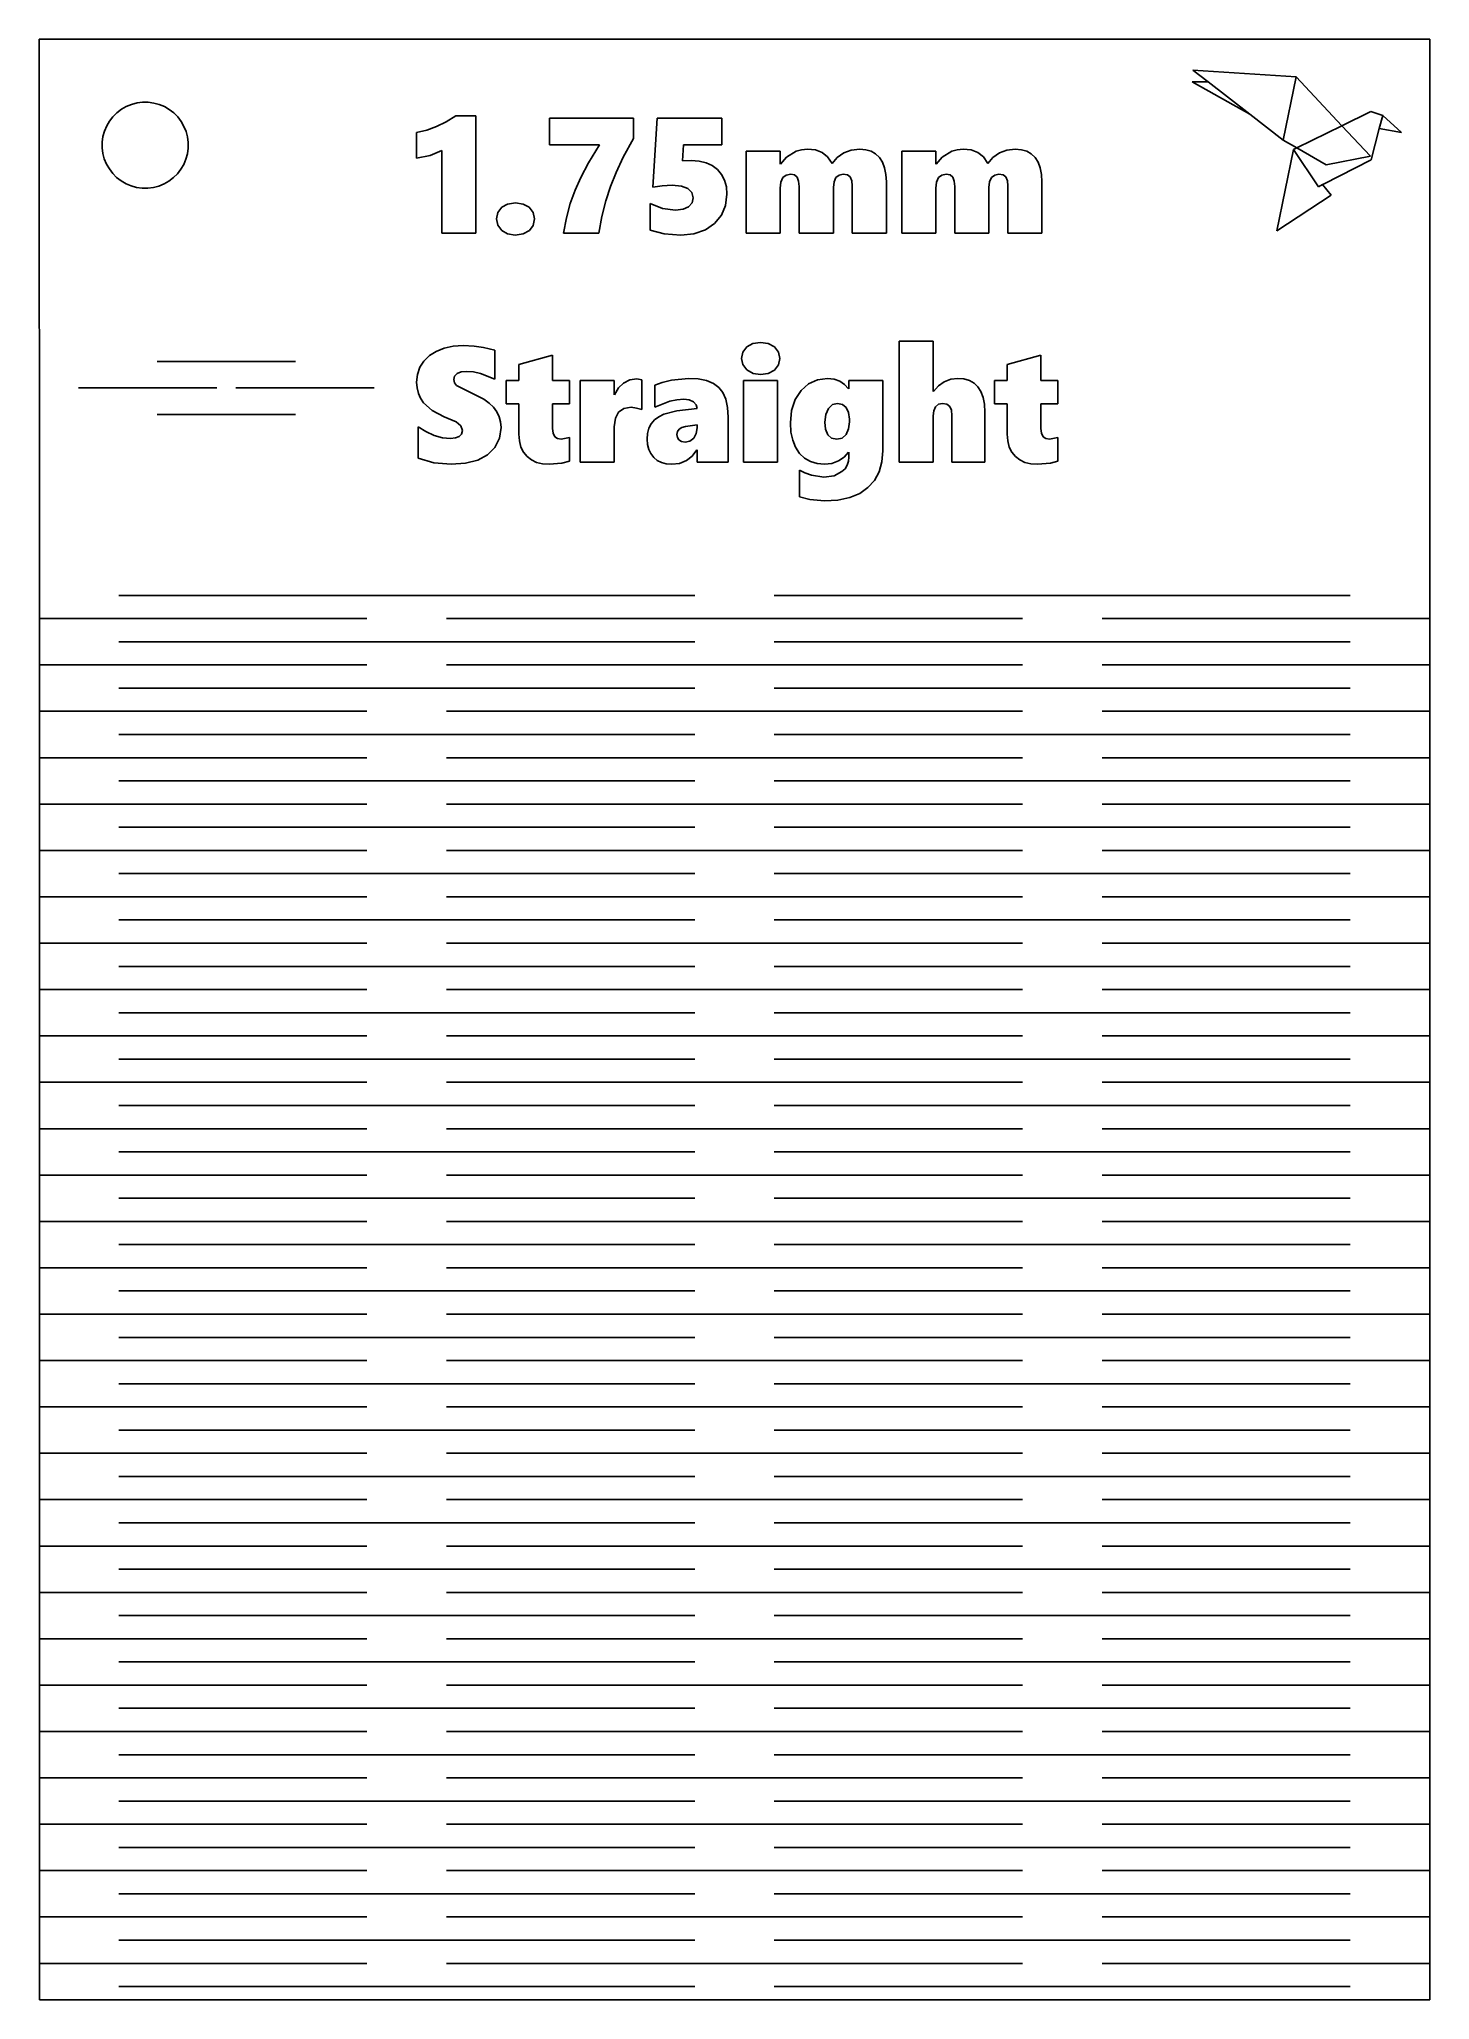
# Model space of a CAD drawing. Extents: x -52 to 52, y -74 to 74.
import ezdxf

# ---------------------------------------------------------------- set-up
doc = ezdxf.new("R2010")
doc.units = 0
doc.header["$MEASUREMENT"] = 0
doc.layers.get('0').update_dxf_attribs({"linetype": 'CONTINUOUS'})

msp = doc.modelspace()

# ---------------------------------------------------------------- linework, layer by layer
for p, q in [((-52.47, 73.99), (52.47, 73.99)), ((-52.47, 73.99), (-52.45, 30.26)), ((52.47, 73.99), (52.47, 30.26)), ((42.39, 71.14), (34.6, 71.65)), ((34.6, 71.65), (35.74, 70.77)), ((42.39, 71.14), (41.41, 66.38)), ((45.84, 67.46), (42.39, 71.14)), ((34.54, 70.77), (38.88, 68.34)), ((35.74, 70.77), (34.54, 70.77)), ((35.74, 70.77), (38.88, 68.34)), ((-46.91, 68.14), (-47.17, 67.81)), ((-46.61, 68.44), (-46.91, 68.14)), ((-46.27, 68.7), (-46.61, 68.44)), ((-45.9, 68.91), (-46.27, 68.7)), ((-45.5, 69.07), (-45.9, 68.91)), ((-45.09, 69.18), (-45.5, 69.07)), ((-44.67, 69.23), (-45.09, 69.18)), ((-44.25, 69.23), (-44.67, 69.23)), ((-43.83, 69.17), (-44.25, 69.23)), ((-43.42, 69.06), (-43.83, 69.17)), ((-43.02, 68.9), (-43.42, 69.06)), ((-42.66, 68.68), (-43.02, 68.9)), ((-42.32, 68.42), (-42.66, 68.68)), ((-42.02, 68.12), (-42.32, 68.42)), ((-41.76, 67.78), (-42.02, 68.12)), ((-21.77, 67.75), (-21.04, 68.21)), ((-21.04, 68.21), (-19.53, 68.21)), ((-19.53, 68.21), (-19.53, 59.36)), ((38.88, 68.34), (41.41, 66.38)), ((48.02, 68.54), (45.84, 67.46)), ((48.94, 68.24), (48.02, 68.54)), ((48.94, 68.24), (48.65, 67.25)), ((50.35, 66.94), (48.94, 68.24)), ((-47.66, 66.64), (-47.72, 66.22)), ((-47.55, 67.05), (-47.66, 66.64)), ((-47.38, 67.44), (-47.55, 67.05)), ((-47.17, 67.81), (-47.38, 67.44)), ((-41.55, 67.41), (-41.76, 67.78)), ((-41.39, 67.02), (-41.55, 67.41)), ((-41.28, 66.61), (-41.39, 67.02)), ((-41.23, 66.19), (-41.28, 66.61)), ((-24, 66.96), (-23.21, 67.13)), ((-24, 65.02), (-24, 66.96)), ((-23.21, 67.13), (-22.48, 67.39)), ((-22.48, 67.39), (-21.77, 67.75)), ((-13.96, 66.01), (-13.96, 68.02)), ((-13.96, 68.02), (-7.63, 68.02)), ((-7.63, 68.02), (-7.63, 66.5)), ((-6.16, 62.82), (-5.84, 68.02)), ((-5.84, 68.02), (-0.95, 68.02)), ((-0.95, 68.02), (-0.95, 66.01)), ((45.84, 67.46), (42.44, 65.79)), ((48, 65.16), (45.84, 67.46)), ((48.04, 64.88), (48.65, 67.25)), ((48.65, 67.25), (50.35, 66.94)), ((-47.72, 66.22), (-47.72, 65.79)), ((-47.72, 65.79), (-47.66, 65.37)), ((-47.66, 65.37), (-47.56, 64.96)), ((-41.4, 64.93), (-41.29, 65.34)), ((-41.29, 65.34), (-41.23, 65.76)), ((-41.23, 65.76), (-41.23, 66.19)), ((-22.97, 65.21), (-24, 65.02)), ((-22.1, 65.59), (-22.97, 65.21)), ((-22.1, 59.36), (-22.1, 65.59)), ((-10.19, 66.01), (-13.96, 66.01)), ((-11.02, 64.65), (-10.19, 66.01)), ((-7.63, 66.5), (-8.39, 65.08)), ((-3.84, 66.01), (-3.93, 64.8)), ((-0.95, 66.01), (-3.84, 66.01)), ((0.88, 59.36), (0.88, 65.54)), ((0.88, 65.54), (3.45, 65.54)), ((3.45, 65.54), (3.45, 64.56)), ((3.93, 65.09), (4.65, 65.53)), ((4.65, 65.53), (5.06, 65.65)), ((5.06, 65.65), (5.51, 65.69)), ((5.51, 65.69), (6.12, 65.63)), ((6.12, 65.63), (6.62, 65.43)), ((6.62, 65.43), (7.03, 65.1)), ((7.75, 65.07), (8.24, 65.41)), ((8.24, 65.41), (8.81, 65.62)), ((8.81, 65.62), (9.45, 65.69)), ((9.45, 65.69), (9.9, 65.65)), ((9.9, 65.65), (10.31, 65.54)), ((10.31, 65.54), (10.65, 65.34)), ((10.65, 65.34), (10.94, 65.06)), ((12.62, 59.36), (12.62, 65.54)), ((12.62, 65.54), (15.19, 65.54)), ((15.19, 65.54), (15.19, 64.56)), ((15.68, 65.09), (16.39, 65.53)), ((16.39, 65.53), (16.81, 65.65)), ((16.81, 65.65), (17.26, 65.69)), ((17.26, 65.69), (17.86, 65.63)), ((17.86, 65.63), (18.37, 65.43)), ((18.37, 65.43), (18.78, 65.1)), ((19.5, 65.07), (19.99, 65.41)), ((19.99, 65.41), (20.56, 65.62)), ((20.56, 65.62), (21.19, 65.69)), ((21.19, 65.69), (21.65, 65.65)), ((21.65, 65.65), (22.05, 65.54)), ((22.05, 65.54), (22.4, 65.34)), ((22.4, 65.34), (22.68, 65.06)), ((42.2, 65.67), (40.93, 59.52)), ((41.41, 66.38), (42.44, 65.79)), ((42.44, 65.79), (42.2, 65.67)), ((42.2, 65.67), (44.07, 62.84)), ((42.44, 65.79), (44.65, 64.52)), ((44.65, 64.52), (48, 65.16)), ((-47.56, 64.96), (-47.39, 64.56)), ((-47.39, 64.56), (-47.18, 64.2)), ((-47.18, 64.2), (-46.93, 63.86)), ((-46.93, 63.86), (-46.63, 63.56)), ((-42.34, 63.54), (-42.04, 63.84)), ((-42.04, 63.84), (-41.78, 64.17)), ((-41.78, 64.17), (-41.56, 64.54)), ((-41.56, 64.54), (-41.4, 64.93)), ((-11.6, 63.56), (-11.02, 64.65)), ((-8.94, 63.93), (-9.35, 62.87)), ((-8.39, 65.08), (-8.94, 63.93)), ((-3.93, 64.8), (-3.27, 64.84)), ((-3.27, 64.84), (-2.67, 64.79)), ((-2.67, 64.79), (-2.14, 64.67)), ((-2.14, 64.67), (-1.68, 64.45)), ((-1.68, 64.45), (-1.29, 64.15)), ((-1.29, 64.15), (-0.97, 63.78)), ((-0.97, 63.78), (-0.75, 63.34)), ((3.47, 64.56), (3.93, 65.09)), ((3.89, 63.74), (3.65, 63.54)), ((4.24, 63.81), (3.89, 63.74)), ((4.52, 63.75), (4.24, 63.81)), ((4.72, 63.57), (4.52, 63.75)), ((7.03, 65.1), (7.37, 64.61)), ((7.37, 64.61), (7.75, 65.07)), ((7.89, 63.74), (7.65, 63.54)), ((8.21, 63.81), (7.89, 63.74)), ((8.52, 63.76), (8.21, 63.81)), ((8.73, 63.59), (8.52, 63.76)), ((10.94, 65.06), (11.17, 64.71)), ((11.17, 64.71), (11.33, 64.29)), ((11.33, 64.29), (11.42, 63.79)), ((11.42, 63.79), (11.46, 63.23)), ((15.22, 64.56), (15.68, 65.09)), ((15.64, 63.74), (15.39, 63.54)), ((15.98, 63.81), (15.64, 63.74)), ((16.27, 63.75), (15.98, 63.81)), ((16.47, 63.57), (16.27, 63.75)), ((18.78, 65.1), (19.12, 64.61)), ((19.12, 64.61), (19.5, 65.07)), ((19.64, 63.74), (19.4, 63.54)), ((19.96, 63.81), (19.64, 63.74)), ((20.27, 63.76), (19.96, 63.81)), ((20.48, 63.59), (20.27, 63.76)), ((22.68, 65.06), (22.91, 64.71)), ((22.91, 64.71), (23.07, 64.29)), ((23.07, 64.29), (23.17, 63.79)), ((23.17, 63.79), (23.2, 63.23)), ((44.45, 63.06), (48.04, 64.88)), ((-46.63, 63.56), (-46.29, 63.29)), ((-46.29, 63.29), (-45.92, 63.08)), ((-45.92, 63.08), (-45.53, 62.92)), ((-45.53, 62.92), (-45.12, 62.8)), ((-45.12, 62.8), (-44.7, 62.75)), ((-44.7, 62.75), (-44.28, 62.75)), ((-44.28, 62.75), (-43.85, 62.8)), ((-43.85, 62.8), (-43.44, 62.91)), ((-43.44, 62.91), (-43.05, 63.07)), ((-43.05, 63.07), (-42.68, 63.28)), ((-42.68, 63.28), (-42.34, 63.54)), ((-12.39, 61.58), (-12.03, 62.59)), ((-12.03, 62.59), (-11.6, 63.56)), ((-9.35, 62.87), (-9.7, 61.78)), ((-5.46, 62.93), (-6.16, 62.82)), ((-4.7, 62.97), (-5.46, 62.93)), ((-4, 62.91), (-4.7, 62.97)), ((-3.51, 62.73), (-4, 62.91)), ((-3.21, 62.43), (-3.51, 62.73)), ((-3.11, 62.02), (-3.21, 62.43)), ((-0.75, 63.34), (-0.61, 62.85)), ((-0.57, 62.29), (-0.67, 61.45)), ((-0.61, 62.85), (-0.57, 62.29)), ((3.5, 63.2), (3.45, 62.75)), ((3.45, 62.75), (3.45, 59.36)), ((3.65, 63.54), (3.5, 63.2)), ((4.84, 63.28), (4.72, 63.57)), ((4.88, 62.86), (4.84, 63.28)), ((4.88, 59.36), (4.88, 62.86)), ((7.51, 63.22), (7.46, 62.8)), ((7.46, 62.8), (7.46, 59.36)), ((7.65, 63.54), (7.51, 63.22)), ((8.85, 63.31), (8.73, 63.59)), ((8.89, 62.92), (8.85, 63.31)), ((8.89, 59.36), (8.89, 62.92)), ((11.46, 63.23), (11.46, 59.36)), ((15.24, 63.2), (15.19, 62.75)), ((15.19, 62.75), (15.19, 59.36)), ((15.39, 63.54), (15.24, 63.2)), ((16.59, 63.28), (16.47, 63.57)), ((16.63, 62.86), (16.59, 63.28)), ((16.63, 59.36), (16.63, 62.86)), ((19.25, 63.22), (19.2, 62.8)), ((19.2, 62.8), (19.2, 59.36)), ((19.4, 63.54), (19.25, 63.22)), ((20.6, 63.31), (20.48, 63.59)), ((20.64, 62.92), (20.6, 63.31)), ((20.64, 59.36), (20.64, 62.92)), ((23.2, 63.23), (23.2, 59.36)), ((40.93, 59.52), (45.02, 62.23)), ((44.07, 62.84), (44.37, 63.02)), ((44.37, 63.02), (44.45, 63.06)), ((45.02, 62.23), (44.37, 63.02)), ((-17.96, 60.44), (-17.87, 60.92)), ((-17.87, 60.92), (-17.57, 61.3)), ((-17.57, 61.3), (-17.12, 61.54)), ((-17.12, 61.54), (-16.53, 61.63)), ((-16.53, 61.63), (-15.95, 61.54)), ((-15.95, 61.54), (-15.49, 61.3)), ((-15.49, 61.3), (-15.19, 60.92)), ((-15.19, 60.92), (-15.1, 60.44)), ((-12.69, 60.51), (-12.39, 61.58)), ((-9.7, 61.78), (-10, 60.62)), ((-6.37, 59.57), (-6.37, 61.58)), ((-6.37, 61.58), (-5.44, 61.21)), ((-5.44, 61.21), (-4.46, 61.09)), ((-4.46, 61.09), (-3.88, 61.15)), ((-3.88, 61.15), (-3.46, 61.34)), ((-3.46, 61.34), (-3.2, 61.63)), ((-3.2, 61.63), (-3.11, 62.02)), ((-0.99, 60.7), (-1.5, 60.07)), ((-0.67, 61.45), (-0.99, 60.7)), ((-19.53, 59.36), (-22.1, 59.36)), ((-17.86, 59.96), (-17.96, 60.44)), ((-17.57, 59.56), (-17.86, 59.96)), ((-17.12, 59.3), (-17.57, 59.56)), ((-16.55, 59.21), (-17.12, 59.3)), ((-15.94, 59.3), (-16.55, 59.21)), ((-15.48, 59.55), (-15.94, 59.3)), ((-15.19, 59.94), (-15.48, 59.55)), ((-15.1, 60.44), (-15.19, 59.94)), ((-12.9, 59.36), (-12.69, 60.51)), ((-10.23, 59.36), (-12.9, 59.36)), ((-10, 60.62), (-10.23, 59.36)), ((-5.31, 59.31), (-6.37, 59.57)), ((-4.06, 59.21), (-5.31, 59.31)), ((-3.06, 59.31), (-4.06, 59.21)), ((-2.2, 59.6), (-3.06, 59.31)), ((-1.5, 60.07), (-2.2, 59.6)), ((3.45, 59.36), (0.88, 59.36)), ((7.46, 59.36), (4.88, 59.36)), ((11.46, 59.36), (8.89, 59.36)), ((15.19, 59.36), (12.62, 59.36)), ((19.2, 59.36), (16.63, 59.36)), ((23.2, 59.36), (20.64, 59.36)), ((-23.03, 50.11), (-22.52, 50.43)), ((-22.52, 50.43), (-21.92, 50.67)), ((-21.92, 50.67), (-21.24, 50.81)), ((-21.24, 50.81), (-20.47, 50.86)), ((-20.47, 50.86), (-19.64, 50.82)), ((-19.64, 50.82), (-18.95, 50.73)), ((-18.95, 50.73), (-18.08, 50.52)), ((-18.08, 50.52), (-18.08, 48.32)), ((0.54, 49.9), (0.64, 50.38)), ((0.64, 50.38), (0.93, 50.76)), ((0.93, 50.76), (1.38, 51.01)), ((1.38, 51.01), (1.97, 51.09)), ((1.97, 51.09), (2.55, 51.01)), ((2.55, 51.01), (3.01, 50.76)), ((3.01, 50.76), (3.31, 50.38)), ((3.31, 50.38), (3.41, 49.9)), ((12.43, 42.06), (12.43, 51.21)), ((12.43, 51.21), (15, 51.21)), ((15, 51.21), (15, 47.4)), ((-43.57, 49.67), (-33.14, 49.67)), ((-23.93, 48.69), (-23.75, 49.23)), ((-23.75, 49.23), (-23.45, 49.7)), ((-23.45, 49.7), (-23.03, 50.11)), ((-20.62, 48.88), (-20.93, 48.76)), ((-20.23, 48.92), (-20.62, 48.88)), ((-19.7, 48.88), (-20.23, 48.92)), ((-19.16, 48.77), (-19.7, 48.88)), ((-16.27, 49.45), (-13.73, 50.15)), ((-16.27, 48.24), (-16.27, 49.45)), ((-13.73, 50.15), (-13.73, 48.24)), ((0.64, 49.43), (0.54, 49.9)), ((0.94, 49.03), (0.64, 49.43)), ((1.4, 48.77), (0.94, 49.03)), ((3.01, 49.02), (2.55, 48.77)), ((3.31, 49.41), (3.01, 49.02)), ((3.41, 49.9), (3.31, 49.41)), ((20.59, 49.45), (23.13, 50.15)), ((20.59, 48.24), (20.59, 49.45)), ((23.13, 50.15), (23.13, 48.24)), ((-49.51, 47.67), (-39.07, 47.67)), ((-37.63, 47.67), (-27.2, 47.67)), ((-23.99, 48.1), (-23.93, 48.69)), ((-23.95, 47.67), (-23.99, 48.1)), ((-23.86, 47.26), (-23.95, 47.67)), ((-21.13, 48.56), (-21.19, 48.31)), ((-21.19, 48.31), (-21.14, 48.06)), ((-21.14, 48.06), (-20.98, 47.86)), ((-20.93, 48.76), (-21.13, 48.56)), ((-20.98, 47.86), (-20.08, 47.4)), ((-20.08, 47.4), (-18.93, 46.83)), ((-18.08, 48.32), (-19.16, 48.77)), ((-17.24, 46.46), (-17.24, 48.24)), ((-17.24, 48.24), (-16.27, 48.24)), ((-13.73, 48.24), (-12.45, 48.24)), ((-12.45, 48.24), (-12.45, 46.46)), ((-11.64, 42.06), (-11.64, 48.24)), ((-11.64, 48.24), (-9.07, 48.24)), ((-9.07, 48.24), (-9.07, 47.15)), ((-9.05, 47.15), (-8.76, 47.67)), ((-8.76, 47.67), (-8.38, 48.04)), ((-8.38, 48.04), (-7.91, 48.27)), ((-7.91, 48.27), (-7.36, 48.35)), ((-7.36, 48.35), (-7, 48.27)), ((-7, 48.27), (-7, 46.03)), ((-6.02, 47.89), (-5.45, 48.09)), ((-6.02, 46.22), (-6.02, 47.89)), ((-5.45, 48.09), (-4.76, 48.25)), ((-4.76, 48.25), (-3.47, 48.39)), ((-3.47, 48.39), (-2.74, 48.35)), ((-2.74, 48.35), (-2.11, 48.22)), ((-2.11, 48.22), (-1.59, 48.01)), ((-1.59, 48.01), (-1.19, 47.71)), ((-1.19, 47.71), (-0.88, 47.32)), ((0.68, 42.06), (0.68, 48.24)), ((0.68, 48.24), (3.25, 48.24)), ((1.97, 48.68), (1.4, 48.77)), ((2.55, 48.77), (1.97, 48.68)), ((3.25, 48.24), (3.25, 42.06)), ((4.58, 46.79), (5.02, 47.47)), ((5.02, 47.47), (5.59, 47.97)), ((5.59, 47.97), (6.27, 48.28)), ((6.27, 48.28), (7.01, 48.39)), ((7.01, 48.39), (7.51, 48.34)), ((7.51, 48.34), (7.95, 48.19)), ((7.95, 48.19), (8.31, 47.94)), ((8.31, 47.94), (8.61, 47.6)), ((8.63, 47.6), (8.63, 48.24)), ((8.63, 48.24), (11.19, 48.24)), ((11.19, 48.24), (11.19, 42.92)), ((15.02, 47.4), (15.39, 47.82)), ((15.39, 47.82), (15.83, 48.13)), ((15.83, 48.13), (16.32, 48.32)), ((16.32, 48.32), (16.85, 48.39)), ((16.85, 48.39), (17.32, 48.35)), ((17.32, 48.35), (17.73, 48.23)), ((17.73, 48.23), (18.08, 48.03)), ((18.08, 48.03), (18.37, 47.75)), ((18.37, 47.75), (18.6, 47.39)), ((18.6, 47.39), (18.77, 46.95)), ((19.62, 46.46), (19.62, 48.24)), ((19.62, 48.24), (20.59, 48.24)), ((23.13, 48.24), (24.41, 48.24)), ((24.41, 48.24), (24.41, 46.46)), ((-23.69, 46.89), (-23.86, 47.26)), ((-23.47, 46.55), (-23.69, 46.89)), ((-22.81, 45.97), (-23.47, 46.55)), ((-21.9, 45.5), (-22.81, 45.97)), ((-18.93, 46.83), (-18.51, 46.53)), ((-18.51, 46.53), (-18.18, 46.21)), ((-18.18, 46.21), (-17.93, 45.87)), ((-16.27, 46.46), (-17.24, 46.46)), ((-16.27, 44.18), (-16.27, 46.46)), ((-12.45, 46.46), (-13.73, 46.46)), ((-13.73, 46.46), (-13.73, 44.6)), ((-8.36, 46.12), (-8.75, 45.84)), ((-7.8, 46.21), (-8.36, 46.12)), ((-7.39, 46.15), (-7.8, 46.21)), ((-7, 46.03), (-7.39, 46.15)), ((-4.89, 46.66), (-6.02, 46.22)), ((-5.34, 45.68), (-4.36, 45.93)), ((-4.35, 46.78), (-4.89, 46.66)), ((-4.36, 45.93), (-2.82, 46.12)), ((-3.83, 46.81), (-4.35, 46.78)), ((-3.41, 46.76), (-3.83, 46.81)), ((-3.1, 46.62), (-3.41, 46.76)), ((-2.89, 46.4), (-3.1, 46.62)), ((-2.82, 46.12), (-2.89, 46.4)), ((-0.88, 47.32), (-0.65, 46.82)), ((-0.65, 46.82), (-0.52, 46.2)), ((-0.52, 46.2), (-0.48, 45.47)), ((4.22, 45.03), (4.31, 45.97)), ((4.31, 45.97), (4.58, 46.79)), ((7.09, 46.12), (6.89, 45.67)), ((7.39, 46.41), (7.09, 46.12)), ((7.78, 46.5), (7.39, 46.41)), ((8.15, 46.42), (7.78, 46.5)), ((8.43, 46.18), (8.15, 46.42)), ((8.61, 45.81), (8.43, 46.18)), ((15.05, 45.94), (15, 45.57)), ((15.18, 46.24), (15.05, 45.94)), ((15.4, 46.44), (15.18, 46.24)), ((15.71, 46.5), (15.4, 46.44)), ((16.02, 46.45), (15.71, 46.5)), ((16.24, 46.27), (16.02, 46.45)), ((16.37, 45.99), (16.24, 46.27)), ((16.41, 45.58), (16.37, 45.99)), ((18.77, 46.95), (18.87, 46.44)), ((18.87, 46.44), (18.9, 45.85)), ((20.59, 46.46), (19.62, 46.46)), ((20.59, 44.18), (20.59, 46.46)), ((24.41, 46.46), (23.13, 46.46)), ((23.13, 46.46), (23.13, 44.6)), ((-43.57, 45.67), (-33.14, 45.67)), ((-23.87, 42.36), (-23.87, 44.74)), ((-23.87, 44.74), (-23.29, 44.38)), ((-21.01, 45.12), (-21.9, 45.5)), ((-20.66, 44.82), (-21.01, 45.12)), ((-20.54, 44.45), (-20.66, 44.82)), ((-20.6, 44.19), (-20.54, 44.45)), ((-17.93, 45.87), (-17.76, 45.5)), ((-17.76, 45.5), (-17.65, 45.1)), ((-17.62, 44.68), (-17.73, 43.87)), ((-17.65, 45.1), (-17.62, 44.68)), ((-13.73, 44.6), (-13.69, 44.25)), ((-8.99, 45.38), (-9.07, 44.74)), ((-9.07, 44.74), (-9.07, 42.06)), ((-8.75, 45.84), (-8.99, 45.38)), ((-6.56, 44.24), (-6.46, 44.63)), ((-6.46, 44.63), (-6.28, 44.96)), ((-6.28, 44.96), (-6.04, 45.25)), ((-6.04, 45.25), (-5.72, 45.49)), ((-5.72, 45.49), (-5.34, 45.68)), ((-4.18, 44.56), (-4.3, 44.38)), ((-3.98, 44.69), (-4.18, 44.56)), ((-3.69, 44.77), (-3.98, 44.69)), ((-2.82, 44.89), (-3.69, 44.77)), ((-2.89, 44.22), (-2.82, 44.65)), ((-2.82, 44.65), (-2.82, 44.89)), ((-0.48, 45.47), (-0.48, 42.06)), ((4.26, 44.33), (4.22, 45.03)), ((6.89, 45.67), (6.83, 45.09)), ((6.83, 45.09), (6.88, 44.55)), ((6.88, 44.55), (7.04, 44.14)), ((8.42, 44.15), (8.61, 44.57)), ((8.67, 45.32), (8.61, 45.81)), ((8.61, 44.57), (8.67, 45.11)), ((8.67, 45.11), (8.67, 45.32)), ((15, 45.57), (15, 42.06)), ((16.41, 42.06), (16.41, 45.58)), ((18.9, 45.85), (18.9, 42.06)), ((23.13, 44.6), (23.17, 44.25)), ((-23.29, 44.38), (-22.67, 44.09)), ((-22.67, 44.09), (-22.03, 43.91)), ((-22.03, 43.91), (-21.44, 43.85)), ((-21.44, 43.85), (-21.06, 43.89)), ((-21.06, 43.89), (-20.78, 44)), ((-20.78, 44), (-20.6, 44.19)), ((-18.08, 43.17), (-18.64, 42.61)), ((-17.73, 43.87), (-18.08, 43.17)), ((-16.23, 43.67), (-16.27, 44.18)), ((-16.12, 43.21), (-16.23, 43.67)), ((-15.93, 42.82), (-16.12, 43.21)), ((-13.69, 44.25), (-13.57, 43.99)), ((-13.57, 43.99), (-13.37, 43.84)), ((-13.37, 43.84), (-13.09, 43.79)), ((-13.09, 43.79), (-12.45, 43.92)), ((-12.45, 43.92), (-12.45, 42.14)), ((-6.6, 43.81), (-6.56, 44.24)), ((-6.57, 43.4), (-6.6, 43.81)), ((-6.47, 43.03), (-6.57, 43.4)), ((-6.32, 42.71), (-6.47, 43.03)), ((-4.3, 44.38), (-4.35, 44.16)), ((-4.35, 44.16), (-4.31, 43.93)), ((-4.31, 43.93), (-4.19, 43.74)), ((-4.19, 43.74), (-3.99, 43.62)), ((-3.99, 43.62), (-3.73, 43.58)), ((-3.73, 43.58), (-3.36, 43.65)), ((-3.36, 43.65), (-3.07, 43.88)), ((-2.85, 43), (-3.2, 42.52)), ((-3.07, 43.88), (-2.89, 44.22)), ((-2.82, 42.06), (-2.82, 43)), ((4.39, 43.72), (4.26, 44.33)), ((4.61, 43.19), (4.39, 43.72)), ((4.91, 42.73), (4.61, 43.19)), ((7.04, 44.14), (7.33, 43.88)), ((7.33, 43.88), (7.73, 43.79)), ((7.73, 43.79), (8.13, 43.88)), ((8.13, 43.88), (8.42, 44.15)), ((11.19, 42.92), (11.12, 42.08)), ((20.63, 43.67), (20.59, 44.18)), ((20.74, 43.21), (20.63, 43.67)), ((20.93, 42.82), (20.74, 43.21)), ((23.17, 44.25), (23.29, 43.99)), ((23.29, 43.99), (23.49, 43.84)), ((23.49, 43.84), (23.77, 43.79)), ((23.77, 43.79), (24.41, 43.92)), ((24.41, 43.92), (24.41, 42.14)), ((-22.68, 42.02), (-23.87, 42.36)), ((-21.38, 41.91), (-22.68, 42.02)), ((-20.29, 41.98), (-21.38, 41.91)), ((-19.38, 42.22), (-20.29, 41.98)), ((-18.64, 42.61), (-19.38, 42.22)), ((-15.66, 42.5), (-15.93, 42.82)), ((-15.33, 42.24), (-15.66, 42.5)), ((-14.94, 42.05), (-15.33, 42.24)), ((-14.49, 41.94), (-14.94, 42.05)), ((-13.98, 41.91), (-14.49, 41.94)), ((-13.02, 41.98), (-13.98, 41.91)), ((-12.45, 42.14), (-13.02, 41.98)), ((-9.07, 42.06), (-11.64, 42.06)), ((-6.1, 42.42), (-6.32, 42.71)), ((-5.83, 42.2), (-6.1, 42.42)), ((-5.51, 42.03), (-5.83, 42.2)), ((-5.15, 41.94), (-5.51, 42.03)), ((-4.73, 41.91), (-5.15, 41.94)), ((-4.14, 41.97), (-4.73, 41.91)), ((-3.63, 42.18), (-4.14, 41.97)), ((-3.2, 42.52), (-3.63, 42.18)), ((-0.48, 42.06), (-2.82, 42.06)), ((3.25, 42.06), (0.68, 42.06)), ((4.9, 39.45), (4.9, 41.46)), ((4.9, 41.46), (5.32, 41.25)), ((5.29, 42.37), (4.91, 42.73)), ((5.73, 42.11), (5.29, 42.37)), ((6.24, 41.96), (5.73, 42.11)), ((6.8, 41.91), (6.24, 41.96)), ((7.34, 41.97), (6.8, 41.91)), ((7.84, 42.16), (7.34, 41.97)), ((8.28, 42.45), (7.84, 42.16)), ((8.11, 41.35), (8.34, 41.57)), ((8.61, 42.83), (8.28, 42.45)), ((8.34, 41.57), (8.5, 41.83)), ((8.5, 41.83), (8.6, 42.13)), ((8.6, 42.13), (8.63, 42.45)), ((8.63, 42.45), (8.63, 42.83)), ((11.12, 42.08), (10.91, 41.34)), ((15, 42.06), (12.43, 42.06)), ((18.9, 42.06), (16.41, 42.06)), ((21.2, 42.5), (20.93, 42.82)), ((21.53, 42.24), (21.2, 42.5)), ((21.92, 42.05), (21.53, 42.24)), ((22.37, 41.94), (21.92, 42.05)), ((22.88, 41.91), (22.37, 41.94)), ((23.84, 41.98), (22.88, 41.91)), ((24.41, 42.14), (23.84, 41.98)), ((5.32, 41.25), (5.81, 41.08)), ((5.81, 41.08), (6.73, 40.93)), ((6.73, 40.93), (7.51, 41.04)), ((7.51, 41.04), (8.11, 41.35)), ((10.07, 40.15), (9.45, 39.71)), ((10.56, 40.69), (10.07, 40.15)), ((10.91, 41.34), (10.56, 40.69)), ((5.68, 39.24), (4.9, 39.45)), ((6.8, 39.15), (5.68, 39.24)), ((7.81, 39.21), (6.8, 39.15)), ((8.7, 39.4), (7.81, 39.21)), ((9.45, 39.71), (8.7, 39.4)), ((-46.47, 32.01), (-3, 32.01)), ((3, 32.01), (46.47, 32.01)), ((-52.45, 30.26), (-27.74, 30.26)), ((-52.45, 30.26), (-52.45, 26.76)), ((-21.74, 30.26), (21.74, 30.26)), ((27.74, 30.26), (52.47, 30.26)), ((52.47, 30.26), (52.47, 26.76)), ((-46.47, 28.51), (-3, 28.51)), ((3, 28.51), (46.47, 28.51)), ((-52.45, 26.76), (-27.74, 26.76)), ((-52.45, 26.76), (-52.45, 23.26)), ((-21.74, 26.76), (21.74, 26.76)), ((27.74, 26.76), (52.47, 26.76)), ((52.47, 26.76), (52.47, 23.26)), ((-46.47, 25.01), (-3, 25.01)), ((3, 25.01), (46.47, 25.01)), ((-52.45, 23.26), (-27.74, 23.26)), ((-52.45, 23.26), (-52.45, 19.76)), ((-21.74, 23.26), (21.74, 23.26)), ((27.74, 23.26), (52.47, 23.26)), ((52.47, 23.26), (52.47, 19.76)), ((-46.47, 21.51), (-3, 21.51)), ((3, 21.51), (46.47, 21.51)), ((-52.45, 19.76), (-27.74, 19.76)), ((-52.45, 19.76), (-52.45, 16.26)), ((-21.74, 19.76), (21.74, 19.76)), ((27.74, 19.76), (52.47, 19.76)), ((52.47, 19.76), (52.47, 16.26)), ((-46.47, 18.01), (-3, 18.01)), ((3, 18.01), (46.47, 18.01)), ((-52.45, 16.26), (-27.74, 16.26)), ((-52.45, 16.26), (-52.45, 12.76)), ((-21.74, 16.26), (21.74, 16.26)), ((27.74, 16.26), (52.47, 16.26)), ((52.47, 16.26), (52.47, 12.76)), ((-46.47, 14.51), (-3, 14.51)), ((3, 14.51), (46.47, 14.51)), ((-52.45, 12.76), (-27.74, 12.76)), ((-52.45, 12.76), (-52.45, 9.26)), ((-21.74, 12.76), (21.74, 12.76)), ((27.74, 12.76), (52.47, 12.76)), ((52.47, 12.76), (52.47, 9.26)), ((-46.47, 11.01), (-3, 11.01)), ((3, 11.01), (46.47, 11.01)), ((-52.45, 9.26), (-27.74, 9.26)), ((-52.45, 9.26), (-52.45, 5.76)), ((-21.74, 9.26), (21.74, 9.26)), ((27.74, 9.26), (52.47, 9.26)), ((52.47, 9.26), (52.47, 5.76)), ((-46.47, 7.51), (-3, 7.51)), ((3, 7.51), (46.47, 7.51)), ((-52.45, 5.76), (-27.74, 5.76)), ((-52.45, 5.76), (-52.45, 2.26)), ((-21.74, 5.76), (21.74, 5.76)), ((27.74, 5.76), (52.47, 5.76)), ((52.47, 5.76), (52.47, 2.26)), ((-46.47, 4.01), (-3, 4.01)), ((3, 4.01), (46.47, 4.01)), ((-52.45, 2.26), (-27.74, 2.26)), ((-52.45, 2.26), (-52.45, -1.24)), ((-21.74, 2.26), (21.74, 2.26)), ((27.74, 2.26), (52.47, 2.26)), ((52.47, 2.26), (52.47, -1.24)), ((-46.47, 0.51), (-3, 0.51)), ((3, 0.51), (46.47, 0.51)), ((-52.45, -1.24), (-27.74, -1.24)), ((-52.45, -1.24), (-52.45, -4.74)), ((-21.74, -1.24), (21.74, -1.24)), ((27.74, -1.24), (52.47, -1.24)), ((52.47, -1.24), (52.47, -4.74)), ((-46.47, -2.99), (-3, -2.99)), ((3, -2.99), (46.47, -2.99)), ((-52.45, -4.74), (-27.74, -4.74)), ((-52.45, -4.74), (-52.45, -8.24)), ((-21.74, -4.74), (21.74, -4.74)), ((27.74, -4.74), (52.47, -4.74)), ((52.47, -4.74), (52.47, -8.24)), ((-46.47, -6.49), (-3, -6.49)), ((3, -6.49), (46.47, -6.49)), ((-52.45, -8.24), (-27.74, -8.24)), ((-52.45, -8.24), (-52.45, -11.74)), ((-21.74, -8.24), (21.74, -8.24)), ((27.74, -8.24), (52.47, -8.24)), ((52.47, -8.24), (52.47, -11.74)), ((-46.47, -9.99), (-3, -9.99)), ((3, -9.99), (46.47, -9.99)), ((-52.45, -11.74), (-27.74, -11.74)), ((-52.45, -11.74), (-52.45, -15.24)), ((-21.74, -11.74), (21.74, -11.74)), ((27.74, -11.74), (52.47, -11.74)), ((52.47, -11.74), (52.47, -15.24)), ((-46.47, -13.49), (-3, -13.49)), ((3, -13.49), (46.47, -13.49)), ((-52.45, -15.24), (-27.74, -15.24)), ((-52.45, -15.24), (-52.45, -18.74)), ((-21.74, -15.24), (21.74, -15.24)), ((27.74, -15.24), (52.47, -15.24)), ((52.47, -15.24), (52.47, -18.74)), ((-46.47, -16.99), (-3, -16.99)), ((3, -16.99), (46.47, -16.99)), ((-52.45, -18.74), (-27.74, -18.74)), ((-52.45, -18.74), (-52.45, -22.24)), ((-21.74, -18.74), (21.74, -18.74)), ((27.74, -18.74), (52.47, -18.74)), ((52.47, -18.74), (52.47, -22.24)), ((-46.47, -20.49), (-3, -20.49)), ((3, -20.49), (46.47, -20.49)), ((-52.45, -22.24), (-27.74, -22.24)), ((-52.45, -22.24), (-52.45, -25.74)), ((-21.74, -22.24), (21.74, -22.24)), ((27.74, -22.24), (52.47, -22.24)), ((52.47, -22.24), (52.47, -25.74)), ((-46.47, -23.99), (-3, -23.99)), ((3, -23.99), (46.47, -23.99)), ((-52.45, -25.74), (-27.74, -25.74)), ((-52.45, -25.74), (-52.45, -29.24)), ((-21.74, -25.74), (21.74, -25.74)), ((27.74, -25.74), (52.47, -25.74)), ((52.47, -25.74), (52.47, -29.24)), ((-46.47, -27.49), (-3, -27.49)), ((3, -27.49), (46.47, -27.49)), ((-52.45, -29.24), (-27.74, -29.24)), ((-52.45, -29.24), (-52.45, -32.74)), ((-21.74, -29.24), (21.74, -29.24)), ((27.74, -29.24), (52.47, -29.24)), ((52.47, -29.24), (52.47, -32.74)), ((-46.47, -30.99), (-3, -30.99)), ((3, -30.99), (46.47, -30.99)), ((-52.45, -32.74), (-27.74, -32.74)), ((-52.45, -32.74), (-52.45, -36.24)), ((-21.74, -32.74), (21.74, -32.74)), ((27.74, -32.74), (52.47, -32.74)), ((52.47, -32.74), (52.47, -36.24)), ((-46.47, -34.49), (-3, -34.49)), ((3, -34.49), (46.47, -34.49)), ((-52.45, -36.24), (-27.74, -36.24)), ((-52.45, -36.24), (-52.45, -39.74)), ((-21.74, -36.24), (21.74, -36.24)), ((27.74, -36.24), (52.47, -36.24)), ((52.47, -36.24), (52.47, -39.74)), ((-46.47, -37.99), (-3, -37.99)), ((3, -37.99), (46.47, -37.99)), ((-52.45, -39.74), (-27.74, -39.74)), ((-52.45, -39.74), (-52.45, -43.24)), ((-21.74, -39.74), (21.74, -39.74)), ((27.74, -39.74), (52.47, -39.74)), ((52.47, -39.74), (52.47, -43.24)), ((-46.47, -41.49), (-3, -41.49)), ((3, -41.49), (46.47, -41.49)), ((-52.45, -43.24), (-27.74, -43.24)), ((-52.45, -43.24), (-52.45, -46.74)), ((-21.74, -43.24), (21.74, -43.24)), ((27.74, -43.24), (52.47, -43.24)), ((52.47, -43.24), (52.47, -46.74)), ((-46.47, -44.99), (-3, -44.99)), ((3, -44.99), (46.47, -44.99)), ((-52.45, -46.74), (-27.74, -46.74)), ((-52.45, -46.74), (-52.45, -50.24)), ((-21.74, -46.74), (21.74, -46.74)), ((27.74, -46.74), (52.47, -46.74)), ((52.47, -46.74), (52.47, -50.24)), ((-46.47, -48.49), (-3, -48.49)), ((3, -48.49), (46.47, -48.49)), ((-52.45, -50.24), (-27.74, -50.24)), ((-52.45, -50.24), (-52.45, -53.74)), ((-21.74, -50.24), (21.74, -50.24)), ((27.74, -50.24), (52.47, -50.24)), ((52.47, -50.24), (52.47, -53.74)), ((-46.47, -51.99), (-3, -51.99)), ((3, -51.99), (46.47, -51.99)), ((-52.45, -53.74), (-27.74, -53.74)), ((-52.45, -53.74), (-52.45, -57.24)), ((-21.74, -53.74), (21.74, -53.74)), ((27.74, -53.74), (52.47, -53.74)), ((52.47, -53.74), (52.47, -57.24)), ((-46.47, -55.49), (-3, -55.49)), ((3, -55.49), (46.47, -55.49)), ((-52.45, -57.24), (-27.74, -57.24)), ((-52.45, -57.24), (-52.45, -60.74)), ((-21.74, -57.24), (21.74, -57.24)), ((27.74, -57.24), (52.47, -57.24)), ((52.47, -57.24), (52.47, -60.74)), ((-46.47, -58.99), (-3, -58.99)), ((3, -58.99), (46.47, -58.99)), ((-52.45, -60.74), (-27.74, -60.74)), ((-52.45, -60.74), (-52.45, -64.24)), ((-21.74, -60.74), (21.74, -60.74)), ((27.74, -60.74), (52.47, -60.74)), ((52.47, -60.74), (52.47, -64.24)), ((-46.47, -62.49), (-3, -62.49)), ((3, -62.49), (46.47, -62.49)), ((-52.45, -64.24), (-27.74, -64.24)), ((-52.45, -64.24), (-52.45, -67.74)), ((-21.74, -64.24), (21.74, -64.24)), ((27.74, -64.24), (52.47, -64.24)), ((52.47, -64.24), (52.47, -67.74)), ((-46.47, -65.99), (-3, -65.99)), ((3, -65.99), (46.47, -65.99)), ((-52.45, -67.74), (-27.74, -67.74)), ((-52.45, -67.74), (-52.45, -71.24)), ((-21.74, -67.74), (21.74, -67.74)), ((27.74, -67.74), (52.47, -67.74)), ((52.47, -67.74), (52.47, -71.24)), ((-46.47, -69.49), (-3, -69.49)), ((3, -69.49), (46.47, -69.49)), ((-52.45, -71.24), (-27.74, -71.24)), ((-52.45, -71.24), (-52.45, -73.99)), ((-21.74, -71.24), (21.74, -71.24)), ((27.74, -71.24), (52.47, -71.24)), ((52.47, -71.24), (52.47, -73.99)), ((-46.47, -72.99), (-3, -72.99)), ((3, -72.99), (46.47, -72.99)), ((-52.45, -73.99), (-27.74, -73.99)), ((-27.74, -73.99), (-21.74, -73.99)), ((-21.74, -73.99), (21.74, -73.99)), ((21.74, -73.99), (27.74, -73.99)), ((27.74, -73.99), (52.47, -73.99))]:
    msp.add_line(p, q)

doc.saveas('drawing.dxf')
